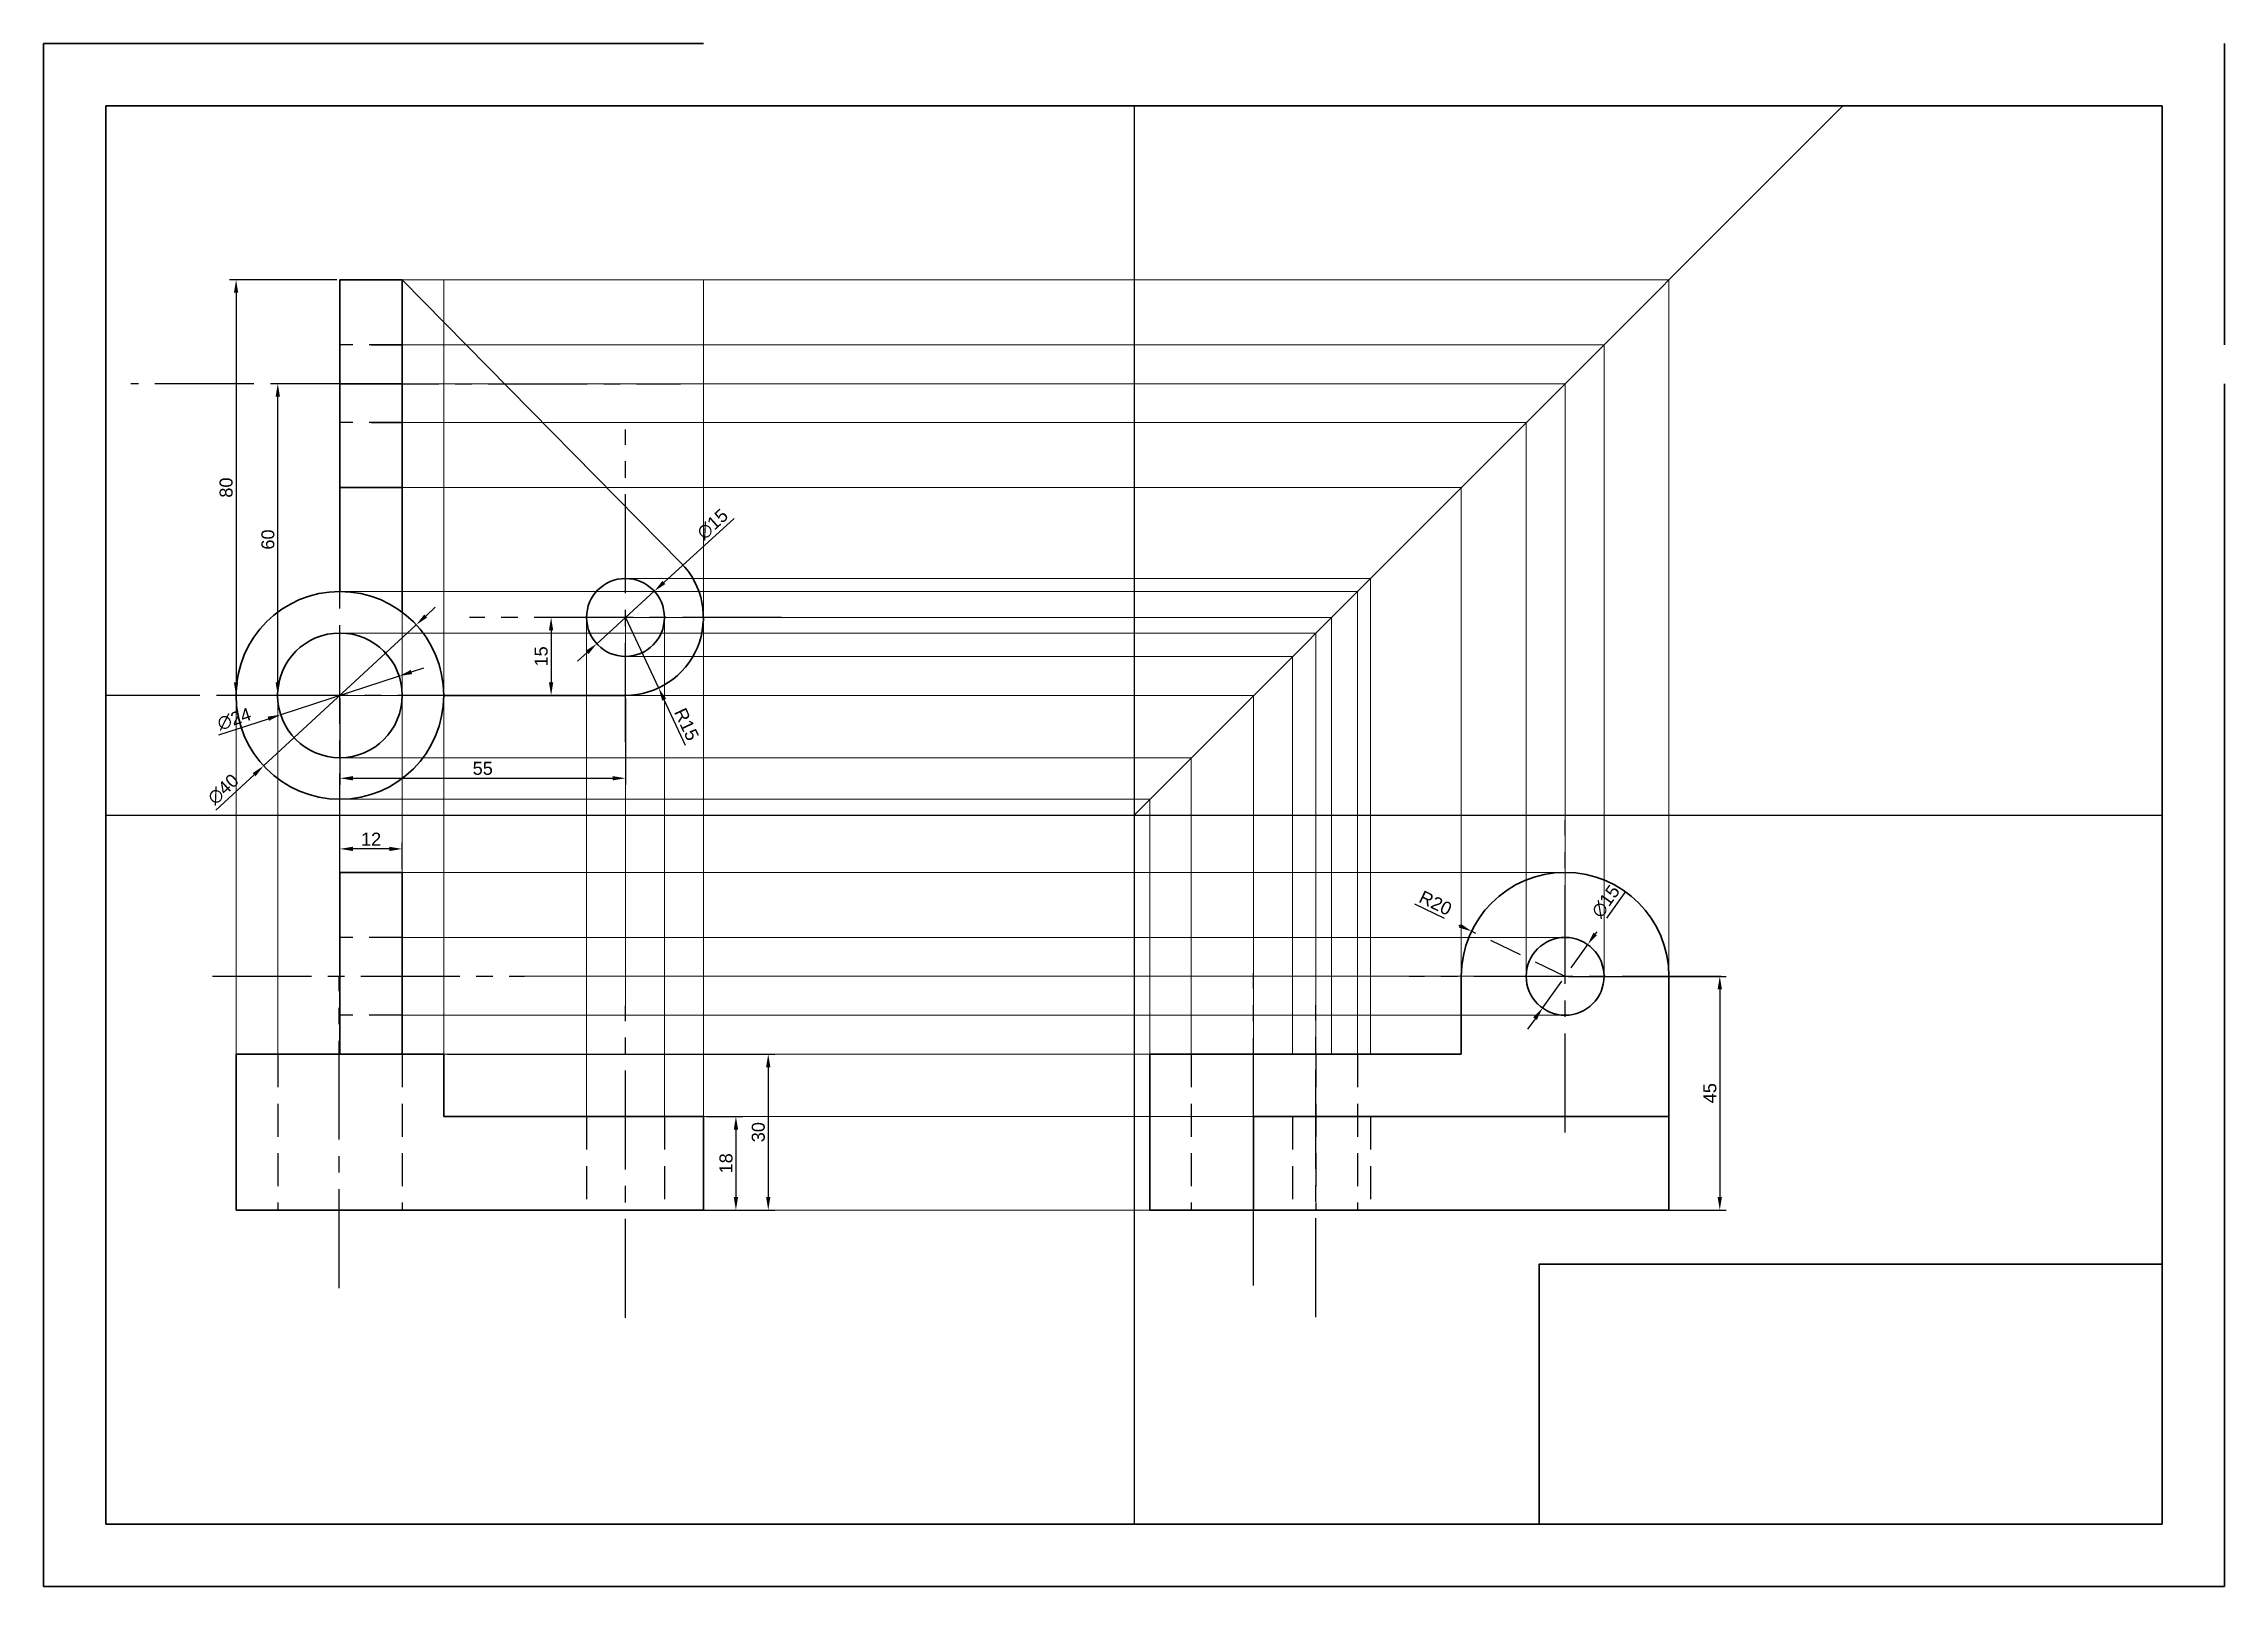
# Paper-space layout 'Layout1' of a CAD drawing. Header units: millimetres. Extents: x 0 to 420, y 0 to 297.
import ezdxf

# ---------------------------------------------------------------- set-up
doc = ezdxf.new("R2010")
doc.units = ezdxf.units.MM
doc.linetypes.add('CENTER2', pattern=[28.575, 19.05, -3.175, 3.175, -3.175])
doc.linetypes.add('HIDDEN', pattern=[9.525, 6.35, -3.175])
doc.layers.get('0').update_dxf_attribs({"lineweight": 35})
for name, color, linetype in [('Center lines', 7, 'CENTER2'), ('Hidden lines', 7, 'HIDDEN'), ('Hinge lines', 7, 'Continuous')]:
    doc.layers.add(name, color=color, linetype=linetype)
doc.layers.add('Construction', color=210, linetype='Continuous', lineweight=9)
doc.styles.get("Standard").update_dxf_attribs({"font": 'arial.ttf'})
doc.dimstyles.new('ISO-25', dxfattribs={"dimtxt": 2.5, "dimasz": 2.5, "dimexe": 1.25, "dimexo": 0.625, "dimtad": 1, "dimtxsty": 'Standard', "dimcen": 2.5, "dimadec": 0, "dimazin": 0, "dimtfac": 1, "dimtmove": 0, "dimatfit": 3, "dimfxl": 1, "dimarcsym": 0})

# ---------------------------------------------------------------- blocks, each defined once
blk = doc.blocks.new('*D2')
at = {"color": 0, "lineweight": -2, "transparency": 16777216}
for p, q in [((127.69, 90.44), (134.58, 90.44)), ((133.33, 87.94), (133.33, 74.94)), ((127.69, 72.44), (134.58, 72.44))]:
    blk.add_line(p, q, dxfattribs=at)
at = {"color": 0, "transparency": 16777216}
for points in [[(132.92, 87.94), (133.75, 87.94), (133.33, 90.44)], [(132.92, 74.94), (133.75, 74.94), (133.33, 72.44)]]:
    blk.add_solid(points, dxfattribs=at)
at = {"layer": 'Defpoints', "color": 0, "transparency": 16777216}
for p in [(127.07, 90.44), (127.07, 72.44), (133.33, 72.44)]:
    blk.add_point(p, dxfattribs=at)
at = {"color": 0, "transparency": 16777216, "insert": (131.43, 81.44), "char_height": 2.5, "attachment_point": 5, "rotation": 90}
blk.add_mtext('18', dxfattribs=at)
blk = doc.blocks.new('*D4')
at = {"color": 0, "lineweight": -2, "transparency": 16777216}
for p, q in [((77.69, 102.44), (140.81, 102.44)), ((139.56, 99.94), (139.56, 74.94)), ((77.69, 72.44), (140.81, 72.44))]:
    blk.add_line(p, q, dxfattribs=at)
at = {"color": 0, "transparency": 16777216}
for points in [[(139.14, 99.94), (139.97, 99.94), (139.56, 102.44)], [(139.14, 74.94), (139.97, 74.94), (139.56, 72.44)]]:
    blk.add_solid(points, dxfattribs=at)
at = {"layer": 'Defpoints', "color": 0, "transparency": 16777216}
for p in [(77.07, 102.44), (77.07, 72.44), (139.56, 72.44)]:
    blk.add_point(p, dxfattribs=at)
at = {"color": 0, "transparency": 16777216, "insert": (137.65, 87.44), "char_height": 2.5, "attachment_point": 5, "rotation": 90}
blk.add_mtext('30', dxfattribs=at)
blk = doc.blocks.new('*D5')
at = {"color": 0, "lineweight": -2, "transparency": 16777216}
for p, q in [((56.44, 251.53), (35.82, 251.53)), ((37.07, 249.03), (37.07, 174.03)), ((56.44, 171.53), (35.82, 171.53))]:
    blk.add_line(p, q, dxfattribs=at)
at = {"color": 0, "transparency": 16777216}
for points in [[(36.65, 249.03), (37.48, 249.03), (37.07, 251.53)], [(36.65, 174.03), (37.48, 174.03), (37.07, 171.53)]]:
    blk.add_solid(points, dxfattribs=at)
at = {"layer": 'Defpoints', "color": 0, "transparency": 16777216}
for p in [(57.07, 251.53), (37.07, 171.53), (57.07, 171.53)]:
    blk.add_point(p, dxfattribs=at)
at = {"color": 0, "transparency": 16777216, "insert": (35.16, 211.53), "char_height": 2.5, "attachment_point": 5, "rotation": 90}
blk.add_mtext('80', dxfattribs=at)
blk = doc.blocks.new('*D6')
at = {"color": 0, "lineweight": -2, "transparency": 16777216}
for p, q in [((56.44, 231.53), (43.85, 231.53)), ((45.1, 174.03), (45.1, 229.03)), ((56.44, 171.53), (43.85, 171.53))]:
    blk.add_line(p, q, dxfattribs=at)
at = {"color": 0, "transparency": 16777216}
for points in [[(44.68, 229.03), (45.52, 229.03), (45.1, 231.53)], [(44.68, 174.03), (45.52, 174.03), (45.1, 171.53)]]:
    blk.add_solid(points, dxfattribs=at)
at = {"layer": 'Defpoints', "color": 0, "transparency": 16777216}
for p in [(45.1, 231.53), (57.07, 231.53), (57.07, 171.53)]:
    blk.add_point(p, dxfattribs=at)
at = {"color": 0, "transparency": 16777216, "insert": (43.2, 201.53), "char_height": 2.5, "attachment_point": 5, "rotation": 90}
blk.add_mtext('60', dxfattribs=at)
blk = doc.blocks.new('*D7')
at = {"color": 0, "lineweight": -2, "transparency": 16777216}
for p, q in [((132.97, 205.57), (119.46, 193.27)), ((106.52, 181.48), (117.61, 191.58)), ((104.67, 179.8), (102.82, 178.12))]:
    blk.add_line(p, q, dxfattribs=at)
at = {"color": 0, "transparency": 16777216}
for points in [[(119.18, 193.57), (119.74, 192.96), (117.61, 191.58)], [(104.39, 180.11), (104.95, 179.49), (106.52, 181.48)]]:
    blk.add_solid(points, dxfattribs=at)
at = {"layer": 'Defpoints', "color": 0, "transparency": 16777216}
for p in [(117.61, 191.58), (106.52, 181.48)]:
    blk.add_point(p, dxfattribs=at)
at = {"color": 0, "transparency": 16777216, "insert": (128.84, 204.48), "char_height": 2.5, "attachment_point": 5, "rotation": 42.3274}
blk.add_mtext('∅15', dxfattribs=at)
blk = doc.blocks.new('*D8')
at = {"color": 0, "lineweight": -2, "transparency": 16777216}
for p, q in [((112.07, 186.53), (118.44, 172.96)), ((123.65, 161.87), (119.5, 170.69))]:
    blk.add_line(p, q, dxfattribs=at)
at = {"color": 0, "transparency": 16777216}
blk.add_solid([(119.88, 170.87), (119.13, 170.52), (118.44, 172.96)], dxfattribs=at)
at = {"layer": 'Defpoints', "color": 0, "transparency": 16777216}
for p in [(112.07, 186.53), (118.44, 172.96)]:
    blk.add_point(p, dxfattribs=at)
at = {"color": 0, "transparency": 16777216, "insert": (123.83, 165.96), "char_height": 2.5, "attachment_point": 5, "rotation": 295.1573}
blk.add_mtext('R15', dxfattribs=at)
blk = doc.blocks.new('*D9')
at = {"color": 0, "lineweight": -2, "transparency": 16777216}
for p, q in [((111.44, 186.53), (96.49, 186.53)), ((97.74, 184.03), (97.74, 174.03)), ((111.44, 171.53), (96.49, 171.53))]:
    blk.add_line(p, q, dxfattribs=at)
at = {"color": 0, "transparency": 16777216}
for points in [[(97.32, 184.03), (98.15, 184.03), (97.74, 186.53)], [(97.32, 174.03), (98.15, 174.03), (97.74, 171.53)]]:
    blk.add_solid(points, dxfattribs=at)
at = {"layer": 'Defpoints', "color": 0, "transparency": 16777216}
for p in [(112.07, 186.53), (97.74, 171.53), (112.07, 171.53)]:
    blk.add_point(p, dxfattribs=at)
at = {"color": 0, "transparency": 16777216, "insert": (95.83, 179.03), "char_height": 2.5, "attachment_point": 5, "rotation": 90}
blk.add_mtext('15', dxfattribs=at)
blk = doc.blocks.new('*D10')
at = {"color": 0, "lineweight": -2, "transparency": 16777216}
for p, q in [((70.85, 176.03), (73.23, 176.8)), ((68.47, 175.25), (45.66, 167.81)), ((33.73, 163.93), (43.28, 167.04))]:
    blk.add_line(p, q, dxfattribs=at)
at = {"color": 0, "transparency": 16777216}
for points in [[(70.72, 176.42), (70.98, 175.63), (68.47, 175.25)], [(43.15, 167.43), (43.41, 166.64), (45.66, 167.81)]]:
    blk.add_solid(points, dxfattribs=at)
at = {"layer": 'Defpoints', "color": 0, "transparency": 16777216}
for p in [(68.47, 175.25), (45.66, 167.81)]:
    blk.add_point(p, dxfattribs=at)
at = {"color": 0, "transparency": 16777216, "insert": (36.71, 166.97), "char_height": 2.5, "attachment_point": 5, "rotation": 18.0542}
blk.add_mtext('∅24', dxfattribs=at)
blk = doc.blocks.new('*D11')
at = {"color": 0, "lineweight": -2, "transparency": 16777216}
for p, q in [((71.75, 185.11), (42.38, 157.96)), ((73.59, 186.8), (75.43, 188.5)), ((33.16, 149.45), (40.54, 156.26))]:
    blk.add_line(p, q, dxfattribs=at)
at = {"color": 0, "transparency": 16777216}
for points in [[(73.31, 187.11), (73.87, 186.5), (71.75, 185.11)], [(40.26, 156.57), (40.82, 155.96), (42.38, 157.96)]]:
    blk.add_solid(points, dxfattribs=at)
at = {"layer": 'Defpoints', "color": 0, "transparency": 16777216}
for p in [(71.75, 185.11), (42.38, 157.96)]:
    blk.add_point(p, dxfattribs=at)
at = {"color": 0, "transparency": 16777216, "insert": (34.6, 153.45), "char_height": 2.5, "attachment_point": 5, "rotation": 42.7388}
blk.add_mtext('∅40', dxfattribs=at)
blk = doc.blocks.new('*D12')
at = {"color": 0, "lineweight": -2, "transparency": 16777216}
for p, q in [((57.07, 170.91), (57.07, 154.32)), ((112.07, 170.91), (112.07, 154.32)), ((59.57, 155.57), (109.57, 155.57))]:
    blk.add_line(p, q, dxfattribs=at)
at = {"color": 0, "transparency": 16777216}
for points in [[(59.57, 155.99), (59.57, 155.16), (57.07, 155.57)], [(109.57, 155.99), (109.57, 155.16), (112.07, 155.57)]]:
    blk.add_solid(points, dxfattribs=at)
at = {"layer": 'Defpoints', "color": 0, "transparency": 16777216}
for p in [(57.07, 171.53), (112.07, 171.53), (112.07, 155.57)]:
    blk.add_point(p, dxfattribs=at)
at = {"color": 0, "transparency": 16777216, "insert": (84.57, 157.47), "char_height": 2.5, "attachment_point": 5}
blk.add_mtext('55', dxfattribs=at)
blk = doc.blocks.new('*D16')
at = {"layer": 'Defpoints', "color": 0, "transparency": 16777216}
for p in [(297.38, 123.56), (288.69, 111.33)]:
    blk.add_point(p, dxfattribs=at)
at = {"layer": 'Hidden lines', "color": 0, "lineweight": -2, "transparency": 16777216}
for p, q in [((304.66, 133.8), (298.83, 125.6)), ((288.69, 111.33), (297.38, 123.56)), ((287.24, 109.29), (285.79, 107.26))]:
    blk.add_line(p, q, dxfattribs=at)
at = {"layer": 'Hidden lines', "color": 0, "transparency": 16777216}
for points in [[(298.49, 125.84), (299.17, 125.35), (297.38, 123.56)], [(286.9, 109.54), (287.58, 109.05), (288.69, 111.33)]]:
    blk.add_solid(points, dxfattribs=at)
at = {"layer": 'Hidden lines', "color": 0, "transparency": 16777216, "insert": (300.86, 131.86), "char_height": 2.5, "attachment_point": 5, "rotation": 54.5934}
blk.add_mtext('∅15', dxfattribs=at)
blk = doc.blocks.new('*D17')
at = {"layer": 'Defpoints', "color": 0, "transparency": 16777216}
for p in [(275.01, 126.11), (293.03, 117.44)]:
    blk.add_point(p, dxfattribs=at)
at = {"layer": 'Hidden lines', "color": 0, "lineweight": -2, "transparency": 16777216}
for p, q in [((264, 131.4), (272.75, 127.19)), ((293.03, 117.44), (275.01, 126.11))]:
    blk.add_line(p, q, dxfattribs=at)
at = {"layer": 'Hidden lines', "color": 0, "transparency": 16777216}
blk.add_solid([(272.93, 127.57), (272.57, 126.82), (275.01, 126.11)], dxfattribs=at)
at = {"layer": 'Hidden lines', "color": 0, "transparency": 16777216, "insert": (268.07, 131.55), "char_height": 2.5, "attachment_point": 5, "rotation": 334.3224}
blk.add_mtext('R20', dxfattribs=at)
blk = doc.blocks.new('*D18')
at = {"color": 0, "lineweight": -2, "transparency": 16777216}
for p, q in [((293.66, 117.44), (324.07, 117.44)), ((322.82, 114.94), (322.82, 74.94)), ((293.66, 72.44), (324.07, 72.44))]:
    blk.add_line(p, q, dxfattribs=at)
at = {"color": 0, "transparency": 16777216}
for points in [[(322.4, 114.94), (323.23, 114.94), (322.82, 117.44)], [(322.4, 74.94), (323.23, 74.94), (322.82, 72.44)]]:
    blk.add_solid(points, dxfattribs=at)
at = {"layer": 'Defpoints', "color": 0, "transparency": 16777216}
for p in [(293.03, 117.44), (293.03, 72.44), (322.82, 72.44)]:
    blk.add_point(p, dxfattribs=at)
at = {"color": 0, "transparency": 16777216, "insert": (320.92, 94.94), "char_height": 2.5, "attachment_point": 5, "rotation": 90}
blk.add_mtext('45', dxfattribs=at)
blk = doc.blocks.new('*D27')
at = {"color": 0, "lineweight": -2, "transparency": 16777216}
for p, q in [((57.07, 138.07), (57.07, 143.22)), ((69.07, 138.07), (69.07, 143.22)), ((66.57, 141.97), (59.57, 141.97))]:
    blk.add_line(p, q, dxfattribs=at)
at = {"color": 0, "transparency": 16777216}
for points in [[(59.57, 142.39), (59.57, 141.56), (57.07, 141.97)], [(66.57, 142.39), (66.57, 141.56), (69.07, 141.97)]]:
    blk.add_solid(points, dxfattribs=at)
at = {"layer": 'Defpoints', "color": 0, "transparency": 16777216}
for p in [(57.07, 141.97), (57.07, 137.44), (69.07, 137.44)]:
    blk.add_point(p, dxfattribs=at)
at = {"color": 0, "transparency": 16777216, "insert": (63.07, 143.85), "char_height": 2.5, "attachment_point": 5}
blk.add_mtext('12', dxfattribs=at)

psp = doc.layouts.get("Layout1")

# ---------------------------------------------------------------- linework, layer by layer
for p, q in [((210, 148.5), (346.472, 284.972)), ((57.065, 251.532), (69.065, 251.532)), ((57.065, 191.532), (57.065, 251.532)), ((57.065, 251.532), (57.065, 231.532)), ((57.065, 251.532), (57.065, 231.532)), ((57.065, 251.532), (57.065, 231.532)), ((57.065, 251.532), (57.065, 211.532)), ((69.065, 251.532), (69.065, 187.532)), ((69.065, 251.532), (122.749, 197.062)), ((57.065, 211.532), (69.065, 211.532)), ((57.065, 171.532), (57.065, 171.532)), ((77.065, 171.532), (112.065, 171.532)), ((210, 148.5), (210, 148.5)), ((57.065, 102.445), (57.065, 137.445)), ((57.065, 137.445), (69.065, 137.445)), ((57.065, 137.445), (57.065, 104.945)), ((57.065, 137.445), (57.065, 117.445)), ((69.065, 137.445), (69.065, 132.445)), ((57.065, 132.445), (57.065, 102.445)), ((57.065, 132.445), (57.065, 112.445)), ((57.065, 132.445), (57.065, 112.445)), ((69.065, 102.445), (69.065, 132.445)), ((69.065, 132.445), (69.065, 102.445)), ((273.032, 102.445), (273.032, 117.445)), ((313.032, 117.445), (313.032, 72.445)), ((313.032, 102.445), (313.032, 112.445)), ((37.065, 102.445), (37.065, 72.445)), ((77.065, 102.445), (37.065, 102.445)), ((69.065, 102.445), (69.065, 102.445)), ((77.065, 102.445), (69.065, 102.445)), ((77.065, 90.445), (77.065, 102.445)), ((213.032, 72.445), (213.032, 102.445)), ((213.032, 102.445), (273.032, 102.445)), ((127.065, 90.445), (77.065, 90.445)), ((127.065, 72.445), (127.065, 90.445)), ((233.032, 90.445), (233.032, 72.445)), ((233.032, 90.445), (253.032, 90.445)), ((240.532, 90.445), (313.032, 90.445)), ((37.065, 72.445), (37.065, 72.445)), ((37.065, 72.445), (127.065, 72.445)), ((313.032, 72.445), (213.032, 72.445))]:
    psp.add_line(p, q)
for points in [[(127.065, 297), (0, 297), (0, 0), (420, 0), (420, 231.532)], [(420, 239.032), (420, 297)]]:
    psp.add_lwpolyline(points)
for points in [[(12, 12), (408, 12), (408, 285), (12, 285)], [(408, 12), (288, 12), (288, 62), (408, 62)]]:
    psp.add_lwpolyline(points, close=True)
for centre, radius in [((112.065, 186.532), 7.5), ((57.065, 171.532), 20), ((57.065, 171.532), 12), ((293.032, 117.445), 7.5)]:
    psp.add_circle(centre, radius)
for centre, radius, start, end in [((112.065, 186.532), 15, 270, 44.5829), ((293.032, 117.445), 20, 360, 180)]:
    psp.add_arc(centre, radius, start, end)
at = {"layer": 'Center lines'}
for p, q in [((69.065, 231.532), (16.826, 231.532)), ((57.065, 231.532), (122.668, 231.532)), ((112.065, 162.615), (112.065, 222.711)), ((57.065, 137.445), (57.065, 203.939)), ((142.113, 186.532), (82.017, 186.532)), ((87.243, 171.532), (12, 171.532)), ((293.032, 87.397), (293.032, 147.492)), ((233.032, 57.934), (233.032, 118.03)), ((32.529, 117.445), (92.625, 117.445)), ((56.918, 57.424), (56.918, 117.52)), ((323.08, 117.4), (262.985, 117.4)), ((112.065, 51.69), (112.065, 111.786)), ((245.032, 51.808), (245.032, 111.904))]:
    psp.add_line(p, q, dxfattribs=at)
at = {"layer": 'Construction'}
for p, q in [((57.065, 191.532), (57.065, 251.532)), ((69.065, 132.445), (69.065, 251.532)), ((69.065, 251.532), (313.032, 251.532)), ((77.065, 102.445), (77.065, 251.532)), ((127.065, 90.445), (127.065, 251.532)), ((313.032, 251.532), (313.032, 117.445)), ((69.065, 239.032), (300.532, 239.032)), ((300.532, 239.032), (300.532, 137.445)), ((69.065, 231.532), (293.032, 231.532)), ((293.032, 231.532), (293.032, 137.445)), ((69.065, 224.032), (285.532, 224.032)), ((285.532, 224.032), (285.532, 137.445)), ((69.065, 211.532), (273.032, 211.532)), ((273.032, 211.532), (273.032, 137.445)), ((112.065, 194.032), (255.532, 194.032)), ((255.532, 194.032), (255.532, 102.445)), ((57.065, 191.532), (253.032, 191.532)), ((253.032, 191.532), (253.032, 102.445)), ((104.565, 186.532), (104.565, 90.445)), ((112.065, 186.532), (112.065, 109.956)), ((112.065, 186.532), (119.565, 186.532)), ((119.565, 186.532), (248.032, 186.532)), ((119.565, 186.532), (119.565, 90.445)), ((248.032, 186.532), (248.032, 102.445)), ((57.065, 132.445), (57.065, 183.532)), ((57.065, 183.532), (245.032, 183.532)), ((245.032, 183.532), (245.032, 102.445)), ((112.065, 179.032), (240.532, 179.032)), ((240.532, 179.032), (240.532, 102.445)), ((37.065, 102.445), (37.065, 171.532)), ((45.1, 171.532), (45.1, 102.445)), ((57.065, 171.532), (112.065, 171.532)), ((69.065, 171.532), (69.065, 102.445)), ((112.065, 171.532), (233.032, 171.532)), ((233.032, 171.532), (233.032, 102.445)), ((57.065, 159.532), (221.032, 159.532)), ((221.032, 159.532), (221.032, 102.445)), ((57.065, 151.532), (213.032, 151.532)), ((213.032, 151.532), (213.032, 72.445)), ((57.065, 137.445), (57.065, 117.445)), ((69.065, 137.445), (293.032, 137.445)), ((273.032, 137.445), (273.032, 117.445)), ((285.532, 117.445), (285.532, 137.445)), ((293.032, 137.445), (293.032, 117.445)), ((300.532, 137.445), (300.532, 117.445)), ((292.431, 124.92), (69.065, 124.92)), ((57.065, 112.445), (57.065, 119.945)), ((57.065, 119.945), (57.065, 104.945)), ((92.625, 117.445), (293.032, 117.445)), ((273.032, 117.445), (273.032, 102.445)), ((273.032, 117.445), (273.032, 102.445)), ((273.032, 117.445), (285.532, 117.445)), ((313.032, 117.445), (313.032, 72.445)), ((313.032, 117.445), (313.032, 104.945)), ((292.626, 109.956), (69.065, 109.956)), ((273.032, 112.445), (273.032, 102.445)), ((77.065, 102.445), (273.032, 102.445)), ((273.032, 102.445), (210, 102.445)), ((273.032, 102.445), (210, 102.445)), ((127.065, 90.445), (293.032, 90.445)), ((293.032, 90.445), (313.032, 90.445)), ((127.065, 72.445), (293.032, 72.445)), ((255.532, 72.445), (248.032, 72.445)), ((285.532, 72.445), (313.032, 72.445))]:
    psp.add_line(p, q, dxfattribs=at)
psp.add_arc((293.032, 117.445), 20, 360, 180, dxfattribs=at)
at = {"layer": 'Hidden lines'}
for p, q in [((69.065, 239.032), (57.065, 239.032)), ((63.065, 239.032), (69.065, 239.032)), ((69.065, 224.032), (57.065, 224.032)), ((63.065, 224.032), (69.065, 224.032)), ((69.065, 124.92), (57.065, 124.92)), ((69.065, 109.956), (57.065, 109.956)), ((45.1, 102.445), (45.1, 72.445)), ((69.065, 102.445), (69.065, 72.445)), ((221.032, 102.445), (221.032, 72.445)), ((245.032, 102.445), (245.032, 72.445)), ((253.032, 102.445), (253.032, 72.445)), ((104.565, 90.445), (104.565, 72.445)), ((119.565, 90.445), (119.565, 72.445)), ((240.532, 90.445), (240.532, 72.445)), ((255.532, 90.445), (255.532, 72.445))]:
    psp.add_line(p, q, dxfattribs=at)
at = {"layer": 'Hinge lines'}
for p, q in [((210, 285), (210, 12)), ((12, 148.5), (408, 148.5))]:
    psp.add_line(p, q, dxfattribs=at)

# ---------------------------------------------------------------- dimensions: what is measured, and where the dimension line sits
for base, p1, p2, picture, middle in [((37.065, 171.532), (57.065, 251.532), (57.065, 171.532), '*D5', (35.164, 211.532)), ((45.1, 231.532), (57.065, 171.532), (57.065, 231.532), '*D6', (43.199, 201.532)), ((97.736, 171.532), (112.065, 186.532), (112.065, 171.532), '*D9', (95.835, 179.032)), ((322.817, 72.445), (293.032, 117.445), (293.032, 72.445), '*D18', (320.92, 94.945)), ((139.555, 72.445), (77.065, 102.445), (77.065, 72.445), '*D4', (137.653, 87.445)), ((133.333, 72.445), (127.065, 90.445), (127.065, 72.445), '*D2', (131.432, 81.445))]:
    dim = psp.add_linear_dim(base=base, p1=p1, p2=p2, angle=90, dimstyle='ISO-25')
    dim.commit()
    dim.dimension.update_dxf_attribs({"geometry": picture, "text_midpoint": middle})
for p1, p2, picture, middle in [((106.52, 181.482), (117.61, 191.583), '*D7', (130.171, 203.023)), ((71.754, 185.106), (42.376, 157.959), '*D11', (35.934, 152.007)), ((68.474, 175.251), (45.656, 167.813), '*D10', (37.317, 165.095))]:
    dim = psp.add_diameter_dim_2p(p1=p1, p2=p2, dimstyle='ISO-25')
    dim.commit()
    dim.dimension.update_dxf_attribs({"geometry": picture, "text_midpoint": middle, "dimtype": 163})
dim = psp.add_radius_dim(center=(112.065, 186.532), mpoint=(118.442, 172.955), dimstyle='ISO-25')
dim.commit()
dim.dimension.update_dxf_attribs({"geometry": '*D8', "text_midpoint": (123.828, 165.96)})
for base, p1, p2, picture, middle in [((112.065, 155.572), (57.065, 171.532), (112.065, 171.532), '*D12', (84.565, 157.468)), ((57.065, 141.973), (69.065, 137.445), (57.065, 137.445), '*D27', (63.065, 143.853))]:
    dim = psp.add_linear_dim(base=base, p1=p1, p2=p2, dimstyle='ISO-25')
    dim.commit()
    dim.dimension.update_dxf_attribs({"geometry": picture, "text_midpoint": middle})
at = {"layer": 'Hidden lines'}
dim = psp.add_diameter_dim_2p(p1=(288.687, 111.332), p2=(297.378, 123.557), dimstyle='ISO-25', dxfattribs=at)
dim.commit()
dim.dimension.update_dxf_attribs({"geometry": '*D16', "text_midpoint": (302.468, 130.718)})
dim = psp.add_radius_dim(center=(293.032, 117.445), mpoint=(275.008, 126.111), dimstyle='ISO-25', dxfattribs=at)
dim.commit()
dim.dimension.update_dxf_attribs({"geometry": '*D17', "text_midpoint": (268.074, 131.554)})

doc.saveas('drawing.dxf')
